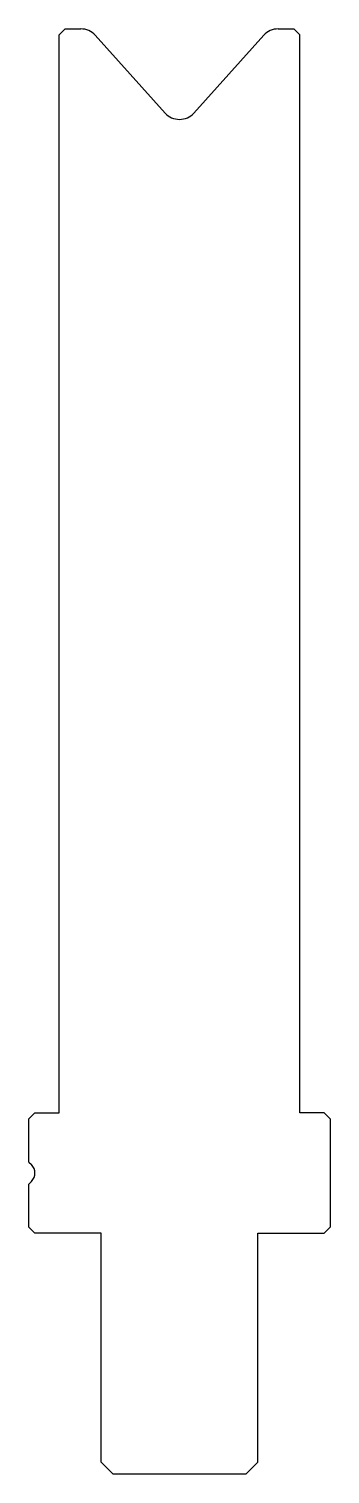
# Model space of a CAD drawing. Header units: metres. Extents: x 88 to 113, y 76 to 196.
import ezdxf

# ---------------------------------------------------------------- set-up
doc = ezdxf.new("R2010")
doc.units = ezdxf.units.M

msp = doc.modelspace()

# ---------------------------------------------------------------- linework, layer by layer
for p, q in [((91.370798, 196.004015), (90.870798, 195.504015)), ((91.370798, 196.004015), (92.681766, 196.004015)), ((109.05983, 196.004015), (110.370798, 196.004015)), ((110.870798, 195.504015), (110.370798, 196.004015)), ((90.870798, 106.004015), (90.870798, 195.504015)), ((93.870798, 195.474624), (99.681766, 189.02089)), ((102.05983, 189.02089), (107.870798, 195.474624)), ((110.870798, 106.004015), (110.870798, 195.504015)), ((88.870798, 106.004015), (88.370798, 105.504015)), ((88.870798, 106.004015), (90.870798, 106.004015)), ((112.870798, 106.004015), (110.870798, 106.004015)), ((113.370798, 105.504015), (112.870798, 106.004015)), ((88.370798, 101.918229), (88.370798, 105.504015)), ((113.370798, 105.504015), (113.370798, 96.504015)), ((88.370798, 101.918229), (88.577905, 101.711122)), ((88.577905, 100.296908), (88.370798, 100.089802)), ((88.370798, 96.504015), (88.370798, 100.089802)), ((88.370798, 96.504015), (88.870798, 96.004015)), ((94.370798, 96.004015), (88.870798, 96.004015)), ((94.370798, 77.004015), (94.370798, 96.004015)), ((107.370798, 96.004015), (112.870798, 96.004015)), ((107.370798, 77.004015), (107.370798, 96.004015)), ((112.870798, 96.004015), (113.370798, 96.504015)), ((94.370798, 77.004015), (95.370798, 76.004015)), ((106.370798, 76.004015), (107.370798, 77.004015)), ((106.370798, 76.004015), (95.370798, 76.004015))]:
    msp.add_line(p, q)
for centre, radius, start, end in [((92.681766, 194.404015), 1.6, 42, 90), ((109.05983, 194.404015), 1.6, 90, 138), ((100.870798, 190.091499), 1.6, 222, 318), ((87.870798, 101.004015), 1, 315, 45)]:
    msp.add_arc(centre, radius, start, end)

doc.saveas('drawing.dxf')
